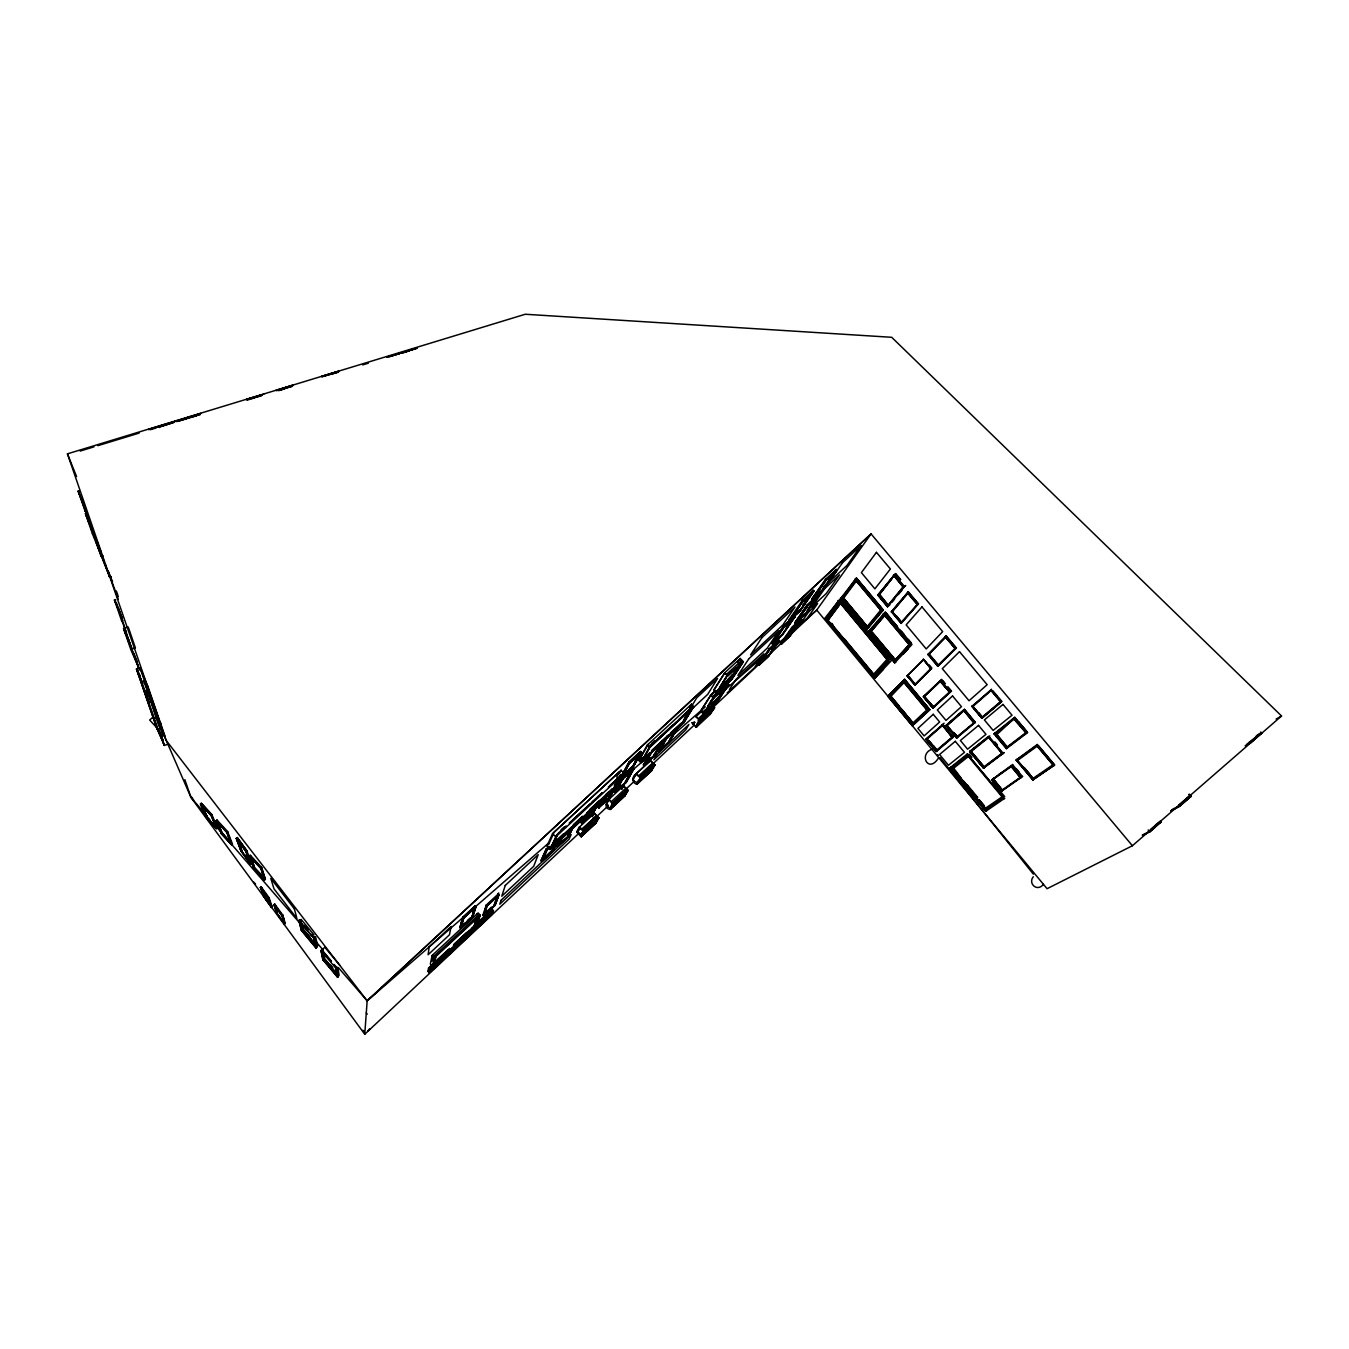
<?xml version="1.0" encoding="UTF-8"?>
<svg xmlns="http://www.w3.org/2000/svg" width="1349" height="1349" viewBox="0 0 1349 1349"><rect width="100%" height="100%" fill="white"/><g stroke="black" fill="none" stroke-linecap="round" stroke-linejoin="round"><path stroke-width="1.5" d="M164.055 744.715L160.497 733.957M167.782 744.26L164.325 745.441L156.99 728.342L164.055 744.328M739.724 658.936L741.326 660.639L726.437 674.416L724.835 672.78L714.228 689.659L715.779 691.244M579.244 832.957L364.753 1034.261L367.164 1000.823L166.146 740.382L67.45 453.837L525.25 314.25L891.706 337.301L1281.55 715.999L1132.401 845.739L1047.06 888.704L816.718 610.068L871.083 533.9L1132.401 845.739M143.298 680.621L146.316 687.67L148.053 686.995M148.053 687.096L140.009 667.873L136.434 669.053L157.125 729.253L160.716 727.988M946.172 636.306L955.969 647.908L937.825 665.85L938.584 665.242L929.124 653.961L928.129 654.552L946.189 636.256L945.565 636.913M989.862 735.896L969.813 751.663L983.539 768.121L1004.246 752.691M937.808 666.102L928.382 654.4M983.539 768.121L970.622 751.073M1026.538 732.642L1014.566 718.09L994.449 733.974L995.14 733.451L1007.012 747.616L1006.354 748.189L994.5 733.721M964.535 709.793L974.956 722.204L956.61 737.599L946.644 725.239L964.535 709.793L974.383 722.626M990.925 690.216L972.309 706.438L981.853 718.073L972.191 706.404M956.593 737.852L946.29 725.492L964.501 709.321L975.378 722.322L956.626 738.072L946.071 725.425L964.484 709.321M1027.095 732.355L1014.819 717.449M427.886 971.398L428.594 968.009L429.893 969.526L429.218 972.831L427.937 971.331M480.345 915.296L434.327 957.942L431.916 969.746L432.607 966.559L430.348 964.063L432.102 955.463L478.086 912.902L480.345 915.296L476.568 924.453M429.37 969.998L430.027 966.727L430.719 967.469L450.397 949.207M433.147 954.637L431.764 961.331L433.029 954.67L434.277 955.851L478.136 915.212L477.074 913.897M435.103 956.289L433.029 965.918L434.833 957.52M435.929 955.581L434.243 963.827L436.014 955.682M881.167 609.428L856.817 580.323M337.25 970.943L337.452 977.047L336.07 968.312L337.199 967.216M982.106 717.145L972.933 706.404L991.178 690.418M471.931 916.426L472.723 917.269L460.667 928.432L459.874 927.589L462.673 917.455L475.135 905.955L475.944 906.832L472.605 917.337M460.936 928.045L460.194 927.218L462.909 917.32L474.831 906.309L472.083 917.387L475.27 907M460.194 927.218L462.926 917.32L460.852 928.146M460.582 927.64L463.348 917.775L475.219 906.781M460.768 927.674L463.567 917.64L460.667 928.432M461.139 927.522L463.82 917.843M914.909 685.056L907.304 675.933L923.391 659.492M472.976 912.936L475.135 905.955M473.111 913.121L474.949 907.118L471.88 917.118M460.835 927.893L472.335 917.253L475.607 907.169M472.47 917.371L475.792 907.017L463.601 918.028M475.421 921.704L477.226 916.123M336.086 968.582L337.621 977.3L338.548 976.507M478.204 915.786L474.713 926.274L477.715 917.016M475.691 925.431L478.811 915.937L476.079 925.751L433.467 965.311L434.951 956.576L478.811 915.937M201.423 804.594L206.768 817.106M498.118 894.151L494.324 904.505L495.1 905.314L483.65 915.937L482.891 915.128L486.298 905.078L498.118 894.151L498.894 894.977L494.999 905.381L498.557 895.298M483.583 915.178L486.264 907.337M483.836 915.651L487.124 905.263M483.785 915.769L487.394 905.483M313.879 938.398L314.435 937.622L315.919 947.47M488.81 916.915L490.125 913.037M932.867 708.006L923.795 696.826M491.002 911.89L492.048 909.142L493.397 910.575L491.913 914.605L429.218 972.831M867.07 626.678L881.437 609.208M430.55 970.606L489.872 915.853L491.289 911.958L431.225 967.368L430.584 971.449L490.227 915.634L491.66 911.705L490.227 915.634M495.96 899.581C505.571 875.383 486.062 927.505 497.966 895.416M498.321 895.247L494.51 905.415L483.127 915.094M494.999 905.381L498.742 895.146M276.309 390.738L292.902 385.123M894.859 660.42L910.002 643.709L894.859 660.42L870.881 631.669L885.5 614.436M541.86 861.353L552.736 851.168L558.233 839.432M486.298 905.095L487.073 905.921L498.422 895.196M582.212 823.514L593.004 813.514M109.691 576.512L92.423 533.816L85.442 513.514L86.589 513.16M598.922 807.798L603.897 798.473M1037.179 746.166L1017.551 760.431M1026.1 732.524L1014.448 718.663M624.283 773.466L616.409 787.883L549.97 849.465L546.901 846.228L552.601 833.497L555.721 836.903L624.283 773.466L621.046 770.228M558.503 839.179L552.905 851.135L541.708 861.522L540.949 860.729L546.176 849.044L549.144 846.413M548.537 844.659L554.119 832.249L619.579 771.662L616.662 777.125M541.657 860.763L546.783 849.364L549.532 846.818M635.109 761.089L640.219 751.848L632.293 767.075L621.906 776.72M541.708 861.522L547.222 849.499M541.978 861.134L547.121 849.752L546.396 848.959L541.236 860.375L541.927 860.881L546.952 849.28M549.97 849.465L556.884 834.508M640.994 752.675L632.917 767.362L641.382 752.304L640.573 751.46L628.887 762.269L629.713 762.809L615.734 788.474L550.729 848.723L556.462 836.279M557.289 835.183L551.421 847.83L614.942 788.963L623.508 774.225M552.146 850.342L556.125 841.793M555.737 843.31L552.179 850.932L541.421 860.46M558.351 839.365L552.331 851.168L557.036 841.034M552.483 851.084L557.238 841.085M560.004 839.011L556.732 845.924L557.491 846.717L568.62 836.397L573.831 825.79M557.71 846.093L559.464 840.494M759.504 664.635L768.559 656.305L759.302 664.922L758.644 664.248L769.149 648.768L778.677 639.932L779.368 640.623L768.492 656.288L778.997 640.977M557.609 845.992L561.606 837.594M557.491 846.717L562.533 836.245M557.778 846.346L561.791 837.898M772.657 643.945L772.454 642.917M683.269 722.373L640.893 762.725L638.667 760.398L647.233 745.12L691.481 704.262L693.774 706.623L683.42 723.283L693.251 707.163M781.476 644.013L790.345 635.699L801.626 619.731L800.952 619.056L791.61 627.723L780.666 643.524L781.307 644.198L790.43 635.716L789.789 635.059L793.128 630.253M912.666 723.199L928.011 708.849M571.925 827.038L567.693 835.706L568.418 836.464L574.539 824.205M569.582 832.063L572.195 826.752M572.043 827.73L568.098 836.447L557.204 846.143M573.173 825.925L567.963 836.313L573.376 825.993M568.418 836.464L574.438 824.273M649.965 747.194L692.897 707.331M638.684 760.347L641.753 757.514M778.339 640.32L769.79 649.307L759.302 664.922M793.92 616.324L784.258 626.02L772.488 643.355M138.643 667.755L123.703 628.819L131.797 647.857M817.477 595.398L818.438 595.921M597.961 804.156L593.088 813.464L582.06 823.699L581.318 822.907L584.083 817.427M594.083 813.464L596.325 815.892L581.908 829.281L579.598 826.903L576.799 832.181L581.183 836.802L596.123 822.907L595.01 821.76M579.682 826.937L577.187 831.827L579.396 834.154M835.756 569.902L822.367 589.884L812.216 599.091M582.026 822.924L584.066 819.113M586.882 813.953L582.296 823.059M582.06 823.699L587 814.088M641.584 761.865L650.943 745.542M594.268 808.945L596.224 805.218M593.324 811.457L596.106 806.112M582.734 831.996L580.93 834.98M589.513 815.926L592.447 813.363L596.376 806.061M592.582 813.498L597.523 804.308M971.196 751.545L982.848 765.22M598.787 802.453L592.886 813.531L592.16 812.773M581.352 836.616L583.847 831.49L581.183 836.802M592.312 816.836L594.1 813.548M615.161 787.816L609.579 797.967L598.72 808.085L597.961 807.309L600.575 802.335M432.085 955.514L434.327 957.942M602.733 800.008L598.939 807.444M598.72 808.085L603.087 799.839M690.418 705.291L691.514 706.589M619.107 773.854L621.13 770.178L552.55 833.564M597.405 817.19L582.583 829.854L596.848 816.6L594.639 822.553L596.393 819.298M614.267 785.776L617.066 780.683M581.385 836.262L580.711 835.537L594.96 822.283L597.658 817.275L598.366 818M621.13 774.275L612.952 789.772M621.535 774.68L609.04 797.815M614.52 787.917L609.579 797.967L608.922 797.141M609.175 797.95L622.58 774.899M615.818 786.349L609.36 797.866L598.534 807.629M622.884 773.331L628.887 762.252L640.219 751.848M598.889 817.798L583.78 831.844L579.328 827.173L594.454 813.143L598.889 817.798L595.971 823.042L581.284 836.363M623.154 773.011L629.056 762.185L629.696 763.096L641.382 752.304M628.094 790.329L613.154 804.223L608.703 799.552L623.676 785.708L628.094 790.329L624.975 795.758L610.203 809.501C599.293 807.562 614.891 790.902 606.224 804.56L608.433 806.854M624.57 771.611L626.526 768.019M622.074 776.704L629.612 762.556L640.64 752.523L632.512 767.328M614.588 791.728L622.058 778.053L633.271 767.682L634.047 768.492L626.223 782.42L615.329 792.504L614.588 791.728L621.383 785.405M621.316 779.655L614.891 791.374L615.633 792.116M615.313 791.745L622.614 778.39L633.305 768.492M622.884 778.407L615.582 791.863L625.919 782.336L633.676 768.846M615.329 792.504L623.019 778.558L622.226 777.985M638.701 754.816L640.573 751.46M632.799 767.379L641.197 752.506L629.882 762.792M610.304 809.063L613.205 803.869L627.926 790.514L624.823 795.876L610.389 809.316M629.359 774.663L633.271 767.682M610.203 809.501L613.205 803.869M633.052 768.997L625.616 782.285L632.934 768.053L625.312 781.712L626.138 782.454L625.481 781.627M626.037 782.454L633.878 768.677M908.248 675.613L915.094 684.314L930.844 668.48M953.524 768.036L961.061 777.985M678.631 719.759L691.868 707.466L682.24 723.317L641.719 760.836L643.304 757.261M640.893 762.725L650.134 746.048L676.405 721.749M625.329 791.762L623.525 795.387L625.498 791.93M650.488 769.571L651.584 770.717L636.964 784.309C628.263 782.1 635.834 767.143 640.235 778.744L655.041 765.001L650.623 760.414L635.817 774.141M632.614 779.773L636.07 773.888L650.235 760.752M633.001 779.418L636.155 773.921L638.364 776.231L652.478 763.129L650.269 760.819M627.673 790.43L624.52 795.843L623.828 795.134L609.731 808.236L610.406 808.962M649.476 754.074L643.22 764.9L643.979 765.676L654.737 755.693L653.995 754.917M649.223 755.929L643.945 764.9L649.678 753.939M644.215 765.018L651.23 752.658M644.266 765.271L651.365 752.573M643.979 765.676L652.36 750.837M656.879 750.01L653.843 754.985L654.569 755.727L644.164 765.119M658.059 747.801L662.292 740.584M637.15 784.123L640.37 778.339L654.855 765.187M945.7 637.2L928.601 654.653M636.964 784.309L640.387 778.626L639.696 777.597L653.793 764.495L654.501 765.203M662.679 741.225L654.096 755.423L643.675 765.102L654.282 755.491M654.265 755.642L663.202 740.803M654.569 755.727L663.404 741.006M678.345 726.639L669.441 741.899L658.75 751.831L657.992 751.056L665.782 737.886M662.629 743.417L658.801 751.157M658.717 751.056L667.435 736.672M658.75 751.831L667.688 736.756L666.912 736.183M642.073 776.451L651.331 766.62M651.887 767.193L650.151 770.346L653.253 764.714M636.88 782.673L652.123 767.294M673.471 733.013L675.461 729.708M669.694 739.454L671.718 736.099M673.724 732.76L675.765 729.387M654.602 765.102L651.145 770.785L650.454 770.094M668.868 741.748L677.535 727.381M655.041 765.001L651.449 770.835L637.082 783.887M669.003 741.883L677.923 727.162M659.054 751.427L669.155 741.815L678.26 727.094M684.415 718.41L690.57 707.534M691.565 706.353L696.725 697.821L717.533 678.53L707.702 694.364L691.784 709.136M691.582 707.163L682.24 723.317M682.527 723.233L692.206 707.298L682.914 723.57L641.871 761.578L650.016 746.317L672.611 725.408M254.219 868.081L250.492 855.519M726.723 683.42L712.39 696.691L710.805 695.089L700.603 711.125L703.571 714.211L718.191 700.637L728.696 684.449L727.937 683.656M724.784 672.746L713.739 690.115L716.825 693.319L731.984 679.272L731.209 678.48M717.23 700.114L703.436 712.896L701.075 710.687L710.856 695.123M703.436 712.896L705.611 709.473M707.803 706.05L712.154 699.204M719.152 688.277L717.179 691.683L727.499 675.141L719.877 686.945M728.696 684.449L713.672 698.377L703.79 713.975L713.537 697.5L718.073 693.285M696.708 724.582L698.647 721.546M703.571 714.211L713.301 697.635L728.14 684.82M716.825 693.319L727.381 675.394L742.793 662.106M737.515 662.393L740.213 658.447L743.383 661.701L731.883 679.34L731.175 678.8L742.287 661.617M691.852 722.845L696.202 727.347L700.3 721.024L714.599 707.736L711.311 704.363M719.658 694.212L722.997 689.035M724.464 683.201L732.456 674.399M734.396 671.212L736.571 667.839M727.634 684.348L717.179 700.333L724.447 687.788M740.55 662.915L730.399 678.362L716.639 691.126M719.118 696.219L712.255 703.993M721.378 692.712L727.044 683.96L717.061 700.215M730.838 678.8L741.646 661.212M710.872 710.501L709.068 713.688L711.041 710.67M697.163 724.464L711.125 710.249M696.118 725.728L711.361 710.35M709.355 713.452L710.046 714.144L714.43 707.921M714.599 707.736L710.114 714.093M729.404 689.508L736.149 679.221L763.922 653.725L754.361 667.873L727.229 692.813M963.911 710.805L947.15 725.509M1033.283 876.749C1027.753 883.528 1037.263 892.313 1043.435 884.354M1007.096 746.975L1026.285 732.372M777.209 635.312L771.763 643.372L772.488 644.148L782.707 634.654L795.033 616.678L794.274 615.92M779.402 632.108L783.769 625.649L800.53 610.557L789.974 620.355L789.216 619.579L802.385 600.339M772.673 643.372L784.342 626.003M794.628 617.066L784.477 626.256L772.707 643.574L782.471 634.536L794.73 616.965M758.947 664.315L769.891 649.291M772.488 644.148L784.595 626.374L795.033 616.678M759.302 664.214L769.773 649.173M789.991 619.528L802.992 600.845L813.784 591.284M790.329 619.899L803.093 600.946L789.974 620.355M786.248 627.555L789.536 622.715M772.218 649.341L778.677 639.932M772.303 643.271L782.251 634.317L794.392 617.033M803.279 604.588L812.806 590.693L813.295 591.435M758.846 664.214L768.171 655.985L778.693 640.859L769.588 649.105M803.144 604.892L805.387 601.637M808.726 596.781L813.194 590.272L813.987 591.064L800.48 610.524M789.789 619.899L800.109 610.17L813.194 591.334M813.565 591.469L800.244 610.423M989.154 737.077L970.909 751.764M795.539 622.833L807.933 604.976L817.865 595.786M812.756 599.529L822.671 590.12L836.751 570.442L826.077 580.053L812.402 599.985L811.643 599.209L825.453 579.429L836.161 569.43L836.953 570.222L822.907 590.255L807.461 604.588L794.797 622.867L795.522 623.626L805.657 614.233L804.931 613.491M796.011 622.513L808 604.976L795.725 622.85M836.144 570.307L825.841 579.817L811.997 598.804M781.307 644.198L792.335 628.364L801.272 620.085M795.522 623.626L808.152 605.212L818.084 596.022L805.201 613.98L795.337 623.187M812.621 599.158L826.178 580.07M794.055 628.819L798.726 622.26M807.14 610.22L810.816 605.06M811.727 603.627L814.054 600.305M781.054 643.321L790.025 635.413L800.632 619.41L791.678 627.707L792.335 628.364L781.004 643.153M823.21 587.86L825.655 584.488M828.91 579.699L836.161 569.43M790.025 635.514L801.154 620M805.623 614.233L818.624 595.718L817.865 594.96M923.559 659.779L931.08 668.8M824.964 618.179L840.14 598.855L891.52 660.454L874.81 678.176L825.487 617.775M840.983 598.045L856.48 577.962L883.342 610.052L867.002 629.258L840.983 598.045L842.467 596.916M825.942 618.955L838.488 601.249L825.571 618.736L874.337 677.417L888.738 661.533L874.186 677.013M842.484 597.978L841.658 598.534L856.48 577.962M839.432 601.806L826.279 619.258L839.432 601.806L888.148 660.875M841.742 598.551L856.177 579.497L881.791 610.102L881.066 610.743L855.367 580.019L856.177 579.497M874.321 675.664L827.021 619.258L839.753 602.092M867.609 627.251L842.855 597.944L856.48 579.564M857.037 580.171L843.429 598.366M828.033 620.186L840.545 603.374L827.949 620.253L873.275 674.635L887.052 659.307M277.304 913.374L274.555 904.724L282.194 915.263L284.69 923.424M369.862 1028.714L367.737 1030.906M264.134 896.731L260.998 887.558L268.704 898.164L271.318 907.321M490.682 910.423L491.255 911.266L476.13 925.313M889.632 605.111L887.49 606.763L877.71 595.078L894.286 575.281L879.261 594.538M903.223 587.169L893.915 575.433L877.895 595.111M878.739 594.538L888.198 605.583L878.688 594.774L893.999 575.483M892.094 578.536L879.497 594.369M246.445 851.303L237.053 838.404L241.707 851M842.72 598.467L841.945 597.978L867.323 627.757L866.581 628.33L882.01 609.681L856.682 579.412M869.076 625.801L882.516 609.579L856.851 578.94M867.002 629.258L882.954 609.799L856.733 578.687M903.206 586.798L887.878 605.414M887.49 606.763L905.364 585.533M892.111 602.109L894.606 599.091M898.316 594.605L902.026 590.086M896.141 661.735L894.674 662.882L868.469 631.467L885.332 611.957M883.78 614.453L869.178 631.956L884.792 613.677L910.558 644.468L909.597 645.311L883.73 614.402L884.792 613.677M870.83 630.776L895.652 660.572L870.678 631.147L885.416 613.475L910.659 644.131L894.252 662.039L910.659 644.131M891.318 611.755L908.332 591.789L918.467 603.846L901.132 623.474L891.318 611.755L892.111 611.131M891.638 611.772L908.332 591.806M907.742 592.886L908.366 592.295L918.079 603.796L901.115 622.985L891.773 611.653L907.995 593.037L892.414 611.653M940.658 681.11L924.234 696.59L933.643 706.741M901.233 622.361L918.079 603.796M264.269 879.649L254 867.913L264.657 879.261L260.897 867.727L250.02 855.924M1011.497 766.35L992.392 779.806L1001.633 790.902L1022.238 776.299L1012.728 764.866M216.245 828.219L206.363 817.241L200.95 804.308L211.253 815.471L211.962 814.863L201.659 803.684L206.768 816.87M216.413 821.153L226.902 832.266L231.539 844.373M874.068 675.866L888.468 660.015L879.868 649.358M888.418 660.555L873.916 676.608L826.65 619.056M883.528 669.239L874.81 678.176M911.857 644.637L894.674 662.882M903.189 654.214L908.433 648.515M303.845 929.562L302.412 926.156L303.441 929.984L316.762 945.919L316.492 941.939M887.811 696.269L904.623 679.289L929.899 709.625L912.329 725.796L887.811 696.269L904.623 679.289M927.927 654.518L946.155 635.817L956.374 647.975L937.825 666.322L927.927 654.518L928.719 653.894M915.145 685.056L907.135 675.916L923.677 659.627L930.675 668.615M890.053 695.275L904.808 679.711L929.292 709.304M888.873 697.113L888.62 696.269L911.958 725.02L928.23 709.81L904.117 680.874L888.468 696.742L889.446 696.067M889.851 695.983L913.222 723.654L889.851 695.983L903.611 681.565M904.774 681.565L890.407 696.404M890.728 696.151L905.078 681.346M843.125 597.455L868.014 627.268M914.909 685.241L931.485 668.632M904.943 680.183L929.107 709.169M890.239 695.393L912.986 722.946M226.834 832.485L227.61 831.642L232.517 844.17L231.657 844.912L221.152 833.513L222.012 832.771M885.686 612.918L911.165 643.996M934.57 706.876L932.867 708.208L923.34 696.792L941.686 679.323M944.401 682.982L941.72 679.795L923.542 696.826L939.966 680.908L949.696 692.088L940.051 681.076M1003.504 797.512L985.31 810.091L950.893 768.677L968.11 755.035L1003.504 797.512L985.883 809.198L951.905 768.306L968.886 754.782M973.911 723.013L963.861 710.451M970.386 751.545L983.556 767.952L1002.408 753.501M596.106 817.14L608.365 805.623M625.211 789.806L634.401 781.189M652.798 763.939L694.162 725.104M712.542 707.854L763.096 660.403M766.165 657.519L786.079 638.836M789.148 635.952L816.718 610.068L794.342 629.511M911.958 724.936L928.23 709.81M922.244 715.914L913.931 723.975M912.329 725.796L929.899 709.625M951.146 690.975L932.901 707.736L923.694 696.792M932.867 708.208L951.534 691.076L947.841 686.658M146.636 688.614L159.047 726.251M557.221 845.671L568.283 836.346M582.448 822.637L585.281 820.091M598.416 807.511L609.124 797.63M625.751 782.235L614.824 791.694M668.564 741.191L669.441 741.899L658.902 751.646L667.333 736.841M792.2 628.128L800.952 619.781M482.891 915.128L491.474 907.169M581.891 823.227L592.548 813.177M702.374 711.985L706.134 709.675M801.626 619.731L792.285 628.398L791.694 627.707M710.923 704.448L716.504 699.288M779.368 640.623L769.824 649.476L769.149 648.768M494.729 905.28L483.903 915.566M432.827 963.624L432.186 964.872M437.076 959.965L447.716 950.101M453.787 944.469L466.67 932.446M428.544 968.059L433.08 963.861M435.39 962.056L449.723 948.398M453.365 945.362L474.325 925.869L477.344 916.629L474.224 925.431M476.888 923.188L492.048 909.142M703.453 713.132L718.073 700.704L717.432 699.878M434.563 962.882L449.588 948.937M454.09 944.755L469.115 930.81M472.116 928.028L475.404 925.532L478.49 916.072L454.546 938.263M459.469 940.809L470.16 930.877M580.036 829.18L576.799 832.181L579.328 827.173M491.66 911.705L431.275 968.177M780.666 643.524L789.789 635.059L790.396 635.733M429.893 969.526L493.397 910.575M606.561 805.302L607.219 805.994M607.573 804.358L607.927 805.336M758.644 664.248L767.851 655.631M430.23 969.56L429.066 971.027M577.844 832.282L578.502 832.974M634.3 780.548L633.339 780.144M430.635 969.982L429.471 971.465L489.839 915.195M435.794 965.344L470.531 933.103M473.55 930.287L488.658 916.275M698.934 721.209L697.973 720.821M596.005 816.212L582.178 829.062M705.476 715.644L709.136 713.351M607.876 806.685L608.534 807.377M714.177 707.837L700.3 721.024L695.78 716.623L701.48 711.058M579.176 833.665L579.834 834.373M597.658 817.275L583.24 830.68L583.915 831.422M635.615 781.914L634.654 781.526M584.1 830.394L583.122 829.989M612.379 804.341L622.8 794.645M581.486 833.378L587.844 827.342M590.913 824.593L593.864 821.743M636.711 782.504L649.662 769.402M696.202 727.347L710.468 714.076L709.389 712.963M651.601 743.569L654.585 740.803M475.944 906.832L463.5 918.349L462.673 917.472M650.572 745.154L655.176 740.837M727.094 674.719L731.31 670.757M677.181 721.277L692.206 707.298M693.774 706.623L649.527 747.548L647.216 745.171M561.1 829.804L564.169 826.954M740.213 658.447L724.582 672.881L727.769 676.153L743.383 661.701M558.419 833.075L566.108 825.959M569.194 823.109L590.103 803.987M592.278 801.744L602.261 792.74M608.332 787.108L622.007 774.461M789.216 619.579L799.822 609.765M561.235 830.782L565.787 826.566M573.359 819.551L593.071 801.323M597.607 797.124L602.16 792.908M609.748 785.894L620.236 775.962M811.643 599.209L822.553 590.086M620.877 777.007L632.209 766.519L633.001 767.328L621.602 776.99M640.421 759.302L639.831 760.516M621.484 777.344L632.681 767.244M713.722 698.175L710.603 695.241L715.105 691.042M459.874 927.589L464.511 923.222M467.378 920.558L470.261 917.893M710.603 695.241L715.122 691.059M640.893 760.482L646.964 754.867M651.516 750.651L668.21 735.188M670.537 732.962L681.127 723.165M818.624 595.718L808.203 605.364L807.461 604.588L794.797 622.884L799.316 618.635M472.15 917.151L460.127 927.556M642.562 759.302L643.49 758.458M646.677 755.507L647.604 754.647M641.449 760.549L649.796 752.759M651.955 750.82L681.245 723.57M730.618 678.311L716.69 691.97M633.541 768.728L622.968 778.761M553.174 843.429L563.612 833.699M573.274 824.795L582.549 816.212M589.462 809.737L599.563 800.446M605.752 794.73L608.837 791.863M634.047 768.492L622.833 778.862L622.058 778.069M731.175 678.8L717.162 692.712M486.922 905.381L498.186 894.943M547.019 849.617L549.768 847.071M552.095 845.098L571.689 826.937M574.708 824.138L582.245 817.157M586.781 812.958L612.277 788.609M549.886 847.189L546.952 849.887L546.176 849.061M550.864 846.379L613.964 788.676M487.073 905.921L498.894 894.977M772.083 643.001L776.299 639.106M435.643 955.277L438.729 952.428M441.089 950.741L450.06 942.428M795.236 623.086L805.201 613.98M701.075 710.687L705.257 706.809M643.574 764.512L650.909 757.7M657.992 751.056L664.18 745.255M597.961 807.309L607.252 798.608M557.07 845.57L563.14 839.938M581.318 822.907L584.657 819.754M586.832 817.798L592.346 812.688L593.088 813.464M669.003 741.697L658.228 751.022M695.78 716.623L701.564 711.277M540.949 860.729L552.146 850.342M615.043 791.93L621.282 786.13M813.194 590.272L802.284 600.339L803.077 601.131L813.987 591.064M813.177 591.132L802.992 600.828M836.953 570.222L826.144 580.205L825.352 579.412M629.46 762.607L640.606 752.32M1014.566 718.09L995.747 735.593M284.335 923.694L282.059 915.128M1020.384 777.85L1015.493 770.869M936.644 751.224L925.802 739.218L942.057 725.155M264.353 879.379L265.146 878.89L261.369 867.306L260.627 867.963L249.396 856.092M252.567 862.062L254.388 867.289L253.477 868.081L264.522 880.071L265.416 879.278L261.588 867.441L250.172 855.081L249.261 855.89L253.663 868.149L264.37 879.868M1001.633 790.902L993.117 779.014L1002.003 790.497M254.371 868.048L249.97 856.126L253.865 868.081M261.588 867.458L260.661 868.267L249.261 855.89M963.523 710.586L946.526 725.509L947.538 724.733M971.853 706.37L990.756 690.081L1000.874 702.104L981.853 718.292L971.853 706.37L972.663 705.729M152.69 717.398L149.655 720.046L159.03 730.096M937.1 750.381L928.753 740.466L936.796 750.516L936.105 751.444L925.987 739.269L942.496 725.071L952.242 737.481L942.766 724.851M219.853 827.308L222.197 832.906L221.32 833.581L231.488 844.609M216.565 821.052L222.045 833.008M226.699 832.131L231.657 844.912M549.33 842.484L367.164 1000.823L338.329 967.553M630.371 772.033L649.425 755.474M658.953 747.194L663.725 743.063M673.235 734.783L701.665 710.063M722.187 692.239L767.193 653.118M771.813 649.105L786.872 636.02M1260.64 732.962L1249.882 742.237M1150.377 829.635L1160.123 821.17M1178.655 805.201L1189.666 795.623L1188.722 794.527M1245.127 745.828L1250.472 742.877L1261.703 733.114L1260.725 731.984M1142.401 834.964L1149.5 831.439L1160.916 822.047M1172.281 809.484L1179.228 805.842L1190.56 796.601M1142.468 835.486L1149.837 831.895L1161.067 821.946M1148.151 829.955L1149.837 831.895L1161.084 821.254M1170.78 810.783L1179.532 806.213L1190.695 796.5M1170.73 811.002L1179.616 806.348L1191.167 796.298L1189.278 794.139M216.076 820.782L216.97 820.007L227.812 831.777L226.919 832.535L216.076 820.782L221.371 833.615M206.869 816.516L206.009 817.258L216.498 828.64L217.358 827.881L211.962 814.863M206.093 817.325L200.461 804.021L201.338 803.262L207.055 816.634L206.212 817.342L200.613 804.223M211.068 815.352L216.346 828.438M936.493 750.381L952.209 737.009M952.563 737.212L936.155 751.157L926.274 739.286L936.476 750.887L927.05 738.78M936.122 751.646L953.136 737.245M887.524 606.241L878.165 595.078L887.473 606.544L903.847 586.36L900.862 583.459M956.761 736.959L974.13 722.71M982.005 717.23L1000.452 701.716M981.87 717.837L1001.481 701.396L998.968 698.478M992.864 690.739L1001.902 701.497L981.853 718.292L982.645 717.651M337.216 967.941L336.255 968.734L320.978 950.489L324.856 947.318L339.779 965.243M338.043 975.968L337.975 972.224M336.457 967.351L337.621 975.681L337.098 971.465M322.478 950.944L324.215 959.662L322.799 950.016L324.569 958.92L332.174 968.009M337.621 977.3L322.849 959.645L323.794 958.869M314.992 937.74L314.03 938.533L298.837 920.389L299.798 919.613M316.121 946.458L314.25 937.201L316.121 946.458L302.918 930.405L300.338 920.878M316.206 942.631L316.543 946.745L315.733 943.018M298.837 920.389L301.434 930.523L316.138 948.077L317.066 947.302M1032.879 778.491L1016.708 759.959L1032.761 779.385L1053.434 765.49L1032.794 779.705L1054.159 764.698L1037.583 744.985M1016.994 759.285L1016.117 760.01L1032.879 780.009L1054.749 765.001L1038.764 745.98M301.434 930.523L302.378 929.748M302.918 930.405L300.186 920.338M1003.487 789.789L1001.582 791.357L991.903 779.756L993.808 778.188M1020.215 777.462L1001.919 790.227L993.589 779.553M1021.26 777.108L1011.733 765.726L992.105 779.806L1001.582 791.172L1022.711 776.417M985.377 808.304L1002.577 796.5L968.902 756.115L952.698 768.981M950.741 767.21L949.78 767.986L985.782 811.305L986.743 810.53M985.782 811.305L1004.82 798.203M1032.727 778.626L1052.878 764.849M1033.621 778.71L1016.842 759.858M1032.879 780.009L1033.756 779.284M281.874 915.634L274.302 904.909M991.903 779.756L1012.711 764.461M1016.117 760.01L1037.432 744.395M1037.583 745.053L1053.653 765.068M994.213 780.902L1002.509 790.177M1007.163 747.363L995.511 733.148M983.657 767.041L1002.425 752.927M994.938 733.047L993.994 733.805L1006.438 748.661L1007.383 747.886M983.792 767.429L1002.543 753.248L988.682 737.06M1006.421 748.644L1027.331 732.76M983.977 768.07L969.948 751.258M1003.74 752.472L1002.897 753.113L989.07 736.605M268.333 898.434L260.475 887.642M969.56 751.562L988.564 736.335M949.78 767.986L967.671 753.669M971.617 750.55L970.926 751.427M993.994 733.805L1014.785 717.196M995.967 733.367L1007.652 747.397M1014.633 718.511L995.798 733.502M973.995 722.811L974.956 722.204M956.795 737.313L957.588 736.79L955.092 733.789M975.378 722.322L974.315 723.165L963.439 710.164M956.626 738.072L957.655 737.245L953.709 732.49M932.176 749.184C918.146 753.922 928.382 774.495 938.769 757.598M969.813 751.663L988.598 736.992M944.081 723.182L941.939 724.902L952.596 737.684M942.462 725.492L927.117 739.083M946.071 725.425L947.099 724.598M991.566 689.204L990.756 689.862L1001.093 702.154M950.64 768.458L967.3 755.17L950.269 768.374L985.495 810.766M949.679 692.02L940.388 680.941M933.204 707.028L949.865 691.615M934.52 706.438L933.221 707.365L924.183 696.371L933.441 707.196M241.943 850.983L237.542 837.999L246.951 850.949L245.99 851.641L250.324 863.933L241.269 851.067L236.581 838.707M923.34 696.792L925.043 695.443M954.822 648.346L945.582 637.301M890.677 699.271L891.2 699.912M956.374 647.975L955.564 648.616L945.329 636.458L946.155 635.817M892.65 700.047L893.173 700.671M893.814 701.446L894.336 702.07M894.977 702.846L895.5 703.47M896.141 704.245L896.663 704.886M321.484 950.893L323.895 959.358L321.163 950.741L323.001 959.797L337.503 976.828M907.135 675.916L908.062 675.191M904.117 680.874L903.139 681.549L927.353 710.603M904.69 680.705L907.118 684.061M889.682 696.472L888.89 696.05L912.851 724.228M299.343 920.794L302.463 930.22L301.586 930.658L299.023 920.659L313.929 938.213L316.138 948.077M894.252 661.954L895.23 661.179L869.65 631.231L870.493 631.669M874.911 636.964L875.467 637.639M916.949 604.251L907.776 593.29M918.467 603.846L917.657 604.487L907.506 592.413M876.159 638.465L876.715 639.122M877.406 639.949L877.963 640.623M885.77 614.233L870.881 631.669M868.469 631.467L869.936 630.337M869.616 632.361L869.346 631.467L894.252 662.039M870.29 633.187L870.847 633.845M871.184 632.496L871.741 633.17M871.538 634.671L872.095 635.345M872.432 633.979L872.988 634.654M873.663 635.48L874.236 636.155M903.543 586.832L894.606 575.365M905.752 585.584L903.543 587.287L893.426 575.247L895.635 573.561L900.694 579.581M888.148 605.195L879.379 594.049M889.564 604.639L888.502 605.465L879.059 594.285M881.774 611.215L883.342 610.052M877.71 595.078L879.852 593.442M878.688 594.774L880.239 593.493M842.046 598.973L841.709 598.147L866.598 628.415M1006.371 748.139L1026.876 732.507M121.73 620.574L126.469 632.259M1032.794 779.705L1016.404 760.145L1036.656 745.559L1053.434 765.49M998.547 774.764L1001.717 772.471M277.169 913.475L274.96 904.437L277.101 911.182M282.599 914.976L281.789 915.28L284.521 924.048L285.313 923.475L282.632 914.976L284.099 919.866M284.437 923.492L277.068 913.34M273.931 904.656L274.741 904.083L282.767 915.128L281.958 915.701L273.931 904.656L276.781 913.357L284.521 924.048M271.992 906.562L264.1 896.461M271.419 907.489L272.211 906.916L269.125 897.878L268.316 898.181L271.419 907.489L263.73 896.495M260.357 887.473L261.183 886.883L269.277 898.029L268.451 898.603L260.357 887.473L263.713 896.765L264.471 896.225L261.402 887.22L264.505 896.512M236.277 838.285L246.125 851.826L247.137 851.118L237.272 837.577L236.277 838.285L240.999 851.118L250.459 864.136L251.42 863.461L246.951 850.949M241.893 850.342L241.269 851.067M907.506 675.916L914.942 684.837L931.333 668.429L923.677 659.273M997.518 801.154L1000.705 798.979M985.478 810.395L1003.234 798.271M85.122 511.254L85.982 510.866L81.985 499.265M1016.91 760.162L1036.707 745.727M1276.12 719.068L1281.55 715.999M1020.552 777.193L1016.961 772.319M1257.15 735.154L1260.775 733.35L1246.493 744.53M1255.835 736.402L1261.703 733.114M1185.771 799.148L1191.167 796.298M1185.552 799.299L1190.897 796.483M211.355 815.15L216.498 828.64M639.763 759.318L648.161 744.395L649.324 745.609M227.003 831.928L231.606 844.154M1156.278 824.441L1161.253 821.929M1002.256 789.941L994.904 780.717M260.728 867.592L264.522 880.071M156.872 728.038L137.109 670.537M138.677 667.367L134.698 656.17M101.462 555.282L96.976 542.433M268.451 898.08L271.351 907.017L263.831 896.68L260.93 887.709M122.422 620.253L124.968 628.246M152.184 703.756L152.622 705.004M147.53 686.843L147.952 688.074M147.429 689.946L147.867 691.177M148.474 689.592L148.913 690.84M148.39 692.695L148.812 693.942M149.435 692.357L149.857 693.588M151.24 700.991L151.139 702.407M93.283 533.428L92.423 533.816L93.604 533.563M128.189 626.981L123.568 628.482L130.786 649.442L138.762 668.075L139.874 667.704M138.762 670.065L140.549 669.475M122.776 620.422L121.612 620.81L114.446 599.985L115.609 599.597M96.386 542.703L109.64 577.102L111.293 576.579M102.659 555.653L101.546 556.007L94.734 536.194M102.861 555.957L101.141 556.513L96.487 542.972M86.302 510.984L85.156 511.338L78.175 491.053L79.321 490.699M159.064 426.908L168.844 423.923M176.668 421.546L186.449 418.561M190.361 417.364L200.242 414.632M252.482 398.41L261.723 395.594M278.332 390.502L292.497 386.185L278.248 390.283M338.464 372.155L322.023 376.725L336.407 372.341M80.181 451.072L93.941 446.873M97.87 445.676L139.132 433.08M150.312 429.741L156.18 427.953M160.109 426.84L173.768 422.591M177.68 421.394L196.33 415.829M247.289 400.046L253.241 398.259M278.821 390.603L284.723 388.832M362.679 364.905L368.361 363.185M399.135 353.708L389.574 356.625L416.656 348.143L387.298 357.097M402.946 352.544L414.43 349.054M403.047 352.814L408.764 351.077M200.849 413.384L148.441 429.522M261.521 395.072L246.614 399.304M292.851 385.291L275.955 390.299M148.795 429.505L200.31 413.789M261.487 395.223L246.85 399.692L261.065 395.611M386.978 357.047L417.145 348.312M158.862 426.807L172.689 422.591M176.652 421.394L200.377 414.143M331.095 374.213L336.491 372.56M96.841 543.175L97.921 542.854M159.705 426.183L172.841 422.541L159.131 426.351L159.367 427.515M114.564 600.322L115.592 600.406M85.864 514.171L92.609 531.489M956.896 736.841L953.423 732.49M231.387 843.833L221.792 833.244M431.275 969.56L431.95 966.339M743.164 661.954L731.664 679.289L717.044 693.082M728.477 684.685L717.87 700.654L698.293 718.68L696.101 716.403M938.145 665.158L955.311 648.296L945.379 636.779M901.334 622.277L892.144 611.367M542.062 860.477L552.23 851.05M910.305 645.8L883.325 613.542M928.028 711.075L902.785 680.773M598.72 817.983L595.651 822.991L594.96 822.283M85.56 513.868L104.261 561.842M78.293 491.407L91.344 526.498M937.437 754.597L938.432 755.339M193.565 799.923L191.204 796.601M274.032 904.825L276.882 913.408L284.454 923.593M255.551 884.033L253.696 882.077M362.898 1030.282L363.96 1031.091M236.395 838.505L241.117 851.168M251.184 863.04L250.341 863.444L246.277 851.371M1261.113 733.468L1250.439 742.861M714.076 707.938L713.385 707.247L699.608 720.029L700.283 720.754L696.371 727.162M627.572 790.531L626.863 789.823L612.615 803.06L613.289 803.802M988.311 737.009L1002.341 753.771M730.939 678.918L730.062 677.957M690.975 708.343L681.65 723.975M694.904 722.389L693.942 722.002L694.6 722.676M694.229 723.013L693.268 722.626L693.926 723.3M692.273 722.524L694.448 724.767M626.611 789.738L612.513 802.824M623.879 794.612L624.975 795.758M623.036 794.443L610.119 807.849L612.766 802.621M609.057 799.35L611.282 801.677L625.548 788.44L623.305 786.045M594.167 821.592L580.07 834.694M558.081 833.463L552.517 845.536M551.96 850.443L552.905 851.135M155.54 717.516L160.902 723.233M201.338 803.262L212.164 814.981L211.186 815.69L200.461 804.021M201.203 804.071L211.523 815.251L216.616 827.864L206.515 817.106M265.146 878.89L254.573 867.424L252.516 861.455M222.197 832.889L227.222 838.336M207.055 816.617L209.904 819.737M212.771 822.839L217.358 827.881M221.658 833.345L231.792 844.154L227.172 832.029L216.835 820.833L221.725 833.598M160.362 726.909L191.002 797.478L364.753 1034.261M1249.478 741.748L1250.472 742.877M207.291 816.28L191.002 797.478L184.847 779.638M215.435 825.689L299.9 923.188M316.374 942.192L323.237 950.118M900.491 579.817L895.702 574.033L894.572 574.927L904.201 586.393M996.54 695.528L991.178 690.014L1001.025 701.733M1018.647 721.782L1027.651 732.49M1014.785 717.601L1027.398 732.406M1014.212 718.241L1026.488 732.827L1013.571 718.764M1036.521 745.137L1053.856 765.743M907.944 592.616L917.624 604.116M1013.487 718.241L1026.353 733.536M979.054 712.93L981.448 715.796M972.562 706.067L982.224 717.516M1024.262 767.53L1029.607 773.921M928.753 654.13L938.617 665.698M896.529 616.004L900.559 620.81M928.5 654.316L938.179 665.546M891.908 611.552L901.486 622.682M994.921 741.933L997.434 744.935M890.829 618.719L885.551 612.395L897.321 626.796M893.476 621.872L897.439 626.611M901.402 631.349L904.252 634.553M908.315 639.392L911.013 642.63M942.917 680.79L945.396 683.724M899.901 629.882L911.722 643.911M929.259 665.006L931.855 668.042M1016.471 768.947L1018.967 771.932M988.176 736.655L1002.678 753.99M923.222 659.223L931.248 668.817M940.843 680.469L950.219 691.683M885.163 614.469L909.884 643.996M301.114 919.394L314.047 934.908M305.498 926.729L307.994 929.714L304.098 925.363M311.602 934.317L314.115 937.319M322.327 950.404L331.483 961.348M334.097 964.484L336.71 967.604L333.793 964.468M322.091 950.421L331.365 961.483M304.857 930.844L309.95 936.931M854.962 579.176L881.808 611.232M939.949 680.689L949.797 692.442M1011.143 766.198L1020.67 777.597M1010.755 766.063L1020.755 778.019M872.854 632.951L895.382 659.796M868.486 628.128L842.94 597.32M907.759 675.63L915.364 684.483M970.842 751.174L983.927 766.822M970.757 751.393L983.994 767.261M970.116 751.73L983.539 767.817M303.137 929.798L316.998 946.357M302.463 930.22L316.475 946.964M330.117 964.552L332.68 967.621M324.873 959.122L338.228 975.175L337.823 968.649M335.968 972.545L338.498 975.58M323.895 959.358L337.975 976.187M946.796 725.121L957.082 737.212M867.677 632.209L841.101 600.339L840.073 601.3L889.058 660.066L890.256 659.307L876.968 643.372M870.274 635.413L874.321 640.185M969.256 754.091L971.887 757.244M992.864 782.403L1004.668 796.551M943.052 724.514L953.203 736.706M854.355 618.769L857.037 621.99M861.067 626.813L863.765 630.034M866.446 633.254L870.476 638.094M873.157 641.315L877.187 646.137M866.109 633.49L868.79 636.661M883.41 654.248L887.423 659.02M966.693 754.445L1003.841 799.013M837.999 600.474L889.379 662.123M910.406 687.872L913.728 692.003M917.151 695.949L921.687 701.547M924.335 704.718L928.314 709.49M917.303 697.028L926.308 707.82M967.199 784.814L977.755 797.512M963.675 781.138L967.604 785.86M979.374 800.008L984.601 806.297L979.323 800.041M952.377 767.935L977.199 797.799M933.508 745.744L937.049 750.01M831.827 623.474L832.889 624.756M844.457 638.954L874 674.483M826.802 618.044L827.864 619.309M830.95 623.187L873.562 674.416M826.482 618.28L827.544 619.562M889.952 695.106L899.345 706.37M901.958 709.507L905.938 714.346M908.602 717.55L912.599 722.373M136.957 670.133L141.325 680.503M940.051 757.632L1033.368 874.152M366.27 1012.93L367.232 1014.212M236.75 838.606L246.142 851.523M245.467 855.199L251.42 863.461M241.606 850.814L250.661 863.36L246.294 851.168L250.459 864.136M264.337 896.073L267.709 900.727M269.851 903.611L272.211 906.916M157.782 728.308L162.892 739.775M158.98 731.327L162.875 740.146M321.787 376.337L338.177 371.346M137.699 670.436L139.976 675.697M136.434 669.053L142.674 683.488M132.286 650.403L137.16 661.465M123.568 628.482L130.381 644.164M114.8 600.423L122.371 618.483M114.446 599.985L122.169 618.398M118.189 599.141L107.971 570.56L112.54 581.689M85.442 513.514L92.676 530.798M97.111 542.281L100.787 551.235M96.791 543.023L102.204 556.226M78.175 491.053L84.565 506.786M67.45 453.837L76.589 476.585M216.97 820.007L218.673 824.003M338.7 371.295L321.517 376.54M263.78 394.178L246.311 399.506M237.272 837.577L240.763 846.953M116.351 590.946L118.29 596.578M128.459 627.622L135.406 647.925L130.786 649.442L131.595 648.886L125.356 630.725M261.183 886.883L263.713 894.235M147.732 685.983L165.168 736.773M105.02 563.68L109.64 577.102M82.188 499.299L85.931 510.664M140.009 667.873L160.716 728.038M146.316 687.67L162.976 736.099M118.527 608.365L121.916 618.179M116.284 602.396L122.354 620M133.669 653.287L138.762 668.075M125.642 630.978L131.764 648.768M146.181 690.182L148.205 696.084M145.81 692.104L149.166 701.885M159.317 730.939L164.325 745.441M139.065 673.927L157.479 727.482M260.728 867.795L264.471 879.278M274.741 904.083L276.41 909.26M299.242 920.659L301.872 930.692L315.953 947.824L313.845 938.128M300.675 919.934L302.648 927.825M315.582 936.678L317.588 946.054M320.978 950.489L322.849 959.645M323.827 953.878L324.519 957.385M323.794 953.928L324.468 957.419M338.059 968.531L339.088 975.276M429.184 946.914L428.122 954.721L449.47 934.773L451.089 926.459L429.184 946.914M430.601 968.886L429.926 972.174L430.601 968.886M505.268 885.45L501.744 896.225L533.698 866.311L538.2 854.659L505.268 885.45M501.052 900.272L499.754 904.201L569.076 839.179L571.15 834.559L501.052 900.272M479.485 915.971L476.332 925.532L479.485 915.971M486.534 904.96L483.836 915.313L486.534 904.96M492.318 911.502L490.867 915.465L492.318 911.502M656.676 754.681L653.843 759.824L685.747 729.91L688.901 724.464L656.676 754.681M623.643 785.708L621.585 789.35L623.676 785.708M691.43 704.279L689.457 707.567L691.43 704.279M761.848 637.672L750.567 654.939L782.808 625.009L794.983 606.966L761.848 637.672M748.83 658.767L737.903 675.427L767.277 648.093L779.031 630.708L748.83 658.767M842.434 562.82L828.606 582.515L846.919 565.518L861.235 545.384L842.434 562.82M824.576 588.737L811.71 607.05L826.229 593.543L839.483 574.876L824.576 588.737M808.709 611.856L798.355 626.577L807.09 618.449L817.629 603.543L808.709 611.856M876.445 552.331L861.387 572.634L874.894 588.838L890.391 568.991L876.445 552.331M921.974 606.898L906.14 624.891L926.207 648.936L942.664 631.619L921.974 606.898M959.51 651.668L942.293 668.666L969.054 700.755L987.164 684.702L959.51 651.668M871.083 533.9L367.164 1000.823L871.083 533.9M692.897 722.98L693.234 723.924L692.897 722.98M712.576 706.606L698.967 719.236L712.576 706.606M653 763.838L639.595 777.378L653 763.838M952.546 695.966L937.336 709.979L945.986 720.4L961.449 706.657L952.546 695.966M933.238 714.296L917.927 728.393L924.116 735.896L939.629 722.002L933.238 714.296M955.294 741.309L939.562 754.513L948.448 765.271L964.468 752.354L955.294 741.309M1002.998 704.414L984.382 719.928L993.134 730.416L1012.037 715.223L1002.998 704.414M978.531 725.391L960.387 740.483L967.587 749.184L985.984 734.328L978.531 725.391M294.402 908.939L270.761 878.317L273.999 888.822L296.915 918.551L294.402 908.939"/></g></svg>
